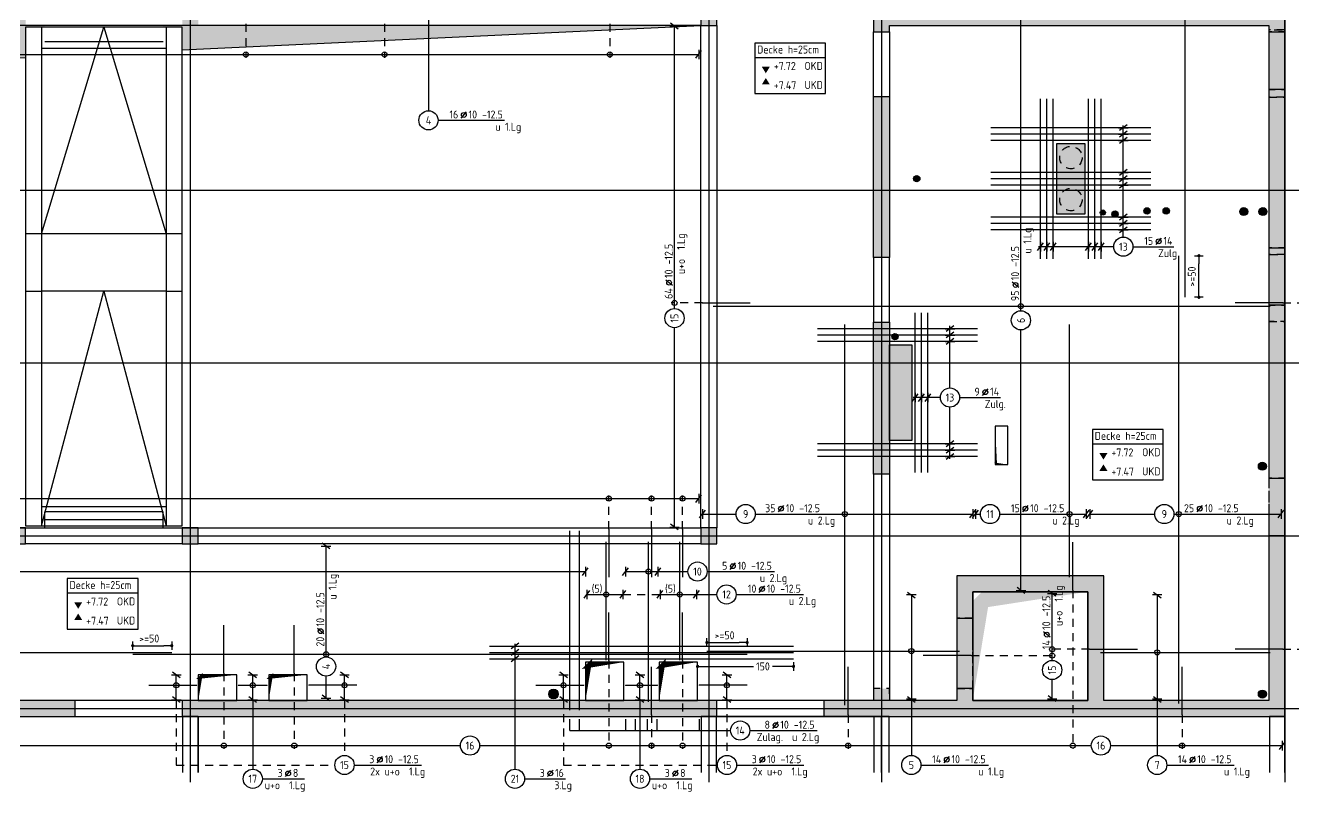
# Model space of a CAD drawing. Extents: x -3 to 123, y 0 to 106.
# Drawn here: x 30.01 to 49.83, y 42.54 to 54.51 of the extents above; entities that cross this region are included whole.
import ezdxf
from ezdxf.enums import TextEntityAlignment as Align

# ---------------------------------------------------------------- set-up
doc = ezdxf.new("R2010")
doc.units = 0
doc.header["$LTSCALE"] = 0.5
doc.header["$MEASUREMENT"] = 0
doc.header["$PDMODE"] = 2
for name, pattern in [('AUSGEZOGEN', [1000.01, 1000, 0.01]), ('DOT', [0.175, 0.05, -0.125]), ('HIDDEN', [0.375, 0.25, -0.125]), ('VERDECKT', [0.375, 0.25, -0.125])]:
    doc.linetypes.add(name, pattern=pattern)
doc.layers.get('0').update_dxf_attribs({"linetype": 'CONTINUOUS'})
doc.layers.get('Defpoints').update_dxf_attribs({"linetype": 'CONTINUOUS'})
for name, color, linetype in [('0_H05', 11, 'CONTINUOUS'), ('0_H10', 13, 'CONTINUOUS'), ('ACHSEN', 7, 'CONTINUOUS'), ('BETON', 7, 'CONTINUOUS'), ('Brüstung', 7, 'CONTINUOUS'), ('DD', 7, 'CONTINUOUS'), ('Decke', 7, 'CONTINUOUS'), ('Decke Lignatur', 21, 'CONTINUOUS'), ('DRUEBER', 7, 'CONTINUOUS'), ('HILFE', 7, 'CONTINUOUS'), ('HOLZ-ANS', 21, 'CONTINUOUS'), ('KB', 7, 'CONTINUOUS'), ('koten', 7, 'CONTINUOUS'), ('MASSE', 7, 'CONTINUOUS'), ('RND', 7, 'CONTINUOUS'), ('SCHATTEN', 253, 'CONTINUOUS'), ('Sturz', 7, 'CONTINUOUS'), ('TEXT', 7, 'CONTINUOUS'), ('Treppe', 7, 'CONTINUOUS'), ('UZ', 7, 'CONTINUOUS')]:
    doc.layers.add(name, color=color, linetype=linetype)
doc.styles.add('TXT', font='isocp.shx')
doc.dimstyles.new('DOT_I', dxfattribs={"dimscale": 0.5, "dimtxt": 0.25, "dimasz": 0.25, "dimexe": 0.1, "dimexo": 0.3, "dimgap": 0.1, "dimtad": 1, "dimdec": 3, "dimzin": 3, "dimtxsty": 'TXT', "dimblk": 'DOT', "dimblk1": 'DOT', "dimblk2": 'DOT', "dimsah": 1, "dimcen": 0.1, "dimse1": 1, "dimse2": 1, "dimazin": 0, "dimtfac": 1, "dimtdec": 4, "dimtix": 1, "dimtmove": 2, "dimatfit": 3, "dimldrblk": 'DOT', "dimfxl": 0.7, "dimfxlon": 1, "dimtvp": 1, "dimtolj": 1, "dimtzin": 0, "dimarcsym": 0})

# ---------------------------------------------------------------- blocks, each defined once
blk = doc.blocks.new('DKB10')
at = {"layer": 'KB', "linetype": 'AUSGEZOGEN'}
h = blk.add_hatch(color=11, dxfattribs=at)
edge = h.paths.add_edge_path()
edge.add_arc((0, 0), 0.075, 0, 360)
blk.add_hatch(color=11, dxfattribs=at).paths.add_polyline_path([(7.859, -5.547), (8.309, -5.547), (8.309, -4.45), (7.859, -4.45)])
h = blk.add_hatch(color=11, dxfattribs=at)
edge = h.paths.add_edge_path()
edge.add_arc((5.675, -4.995), 0.05, 0, 360)
h = blk.add_hatch(color=11, dxfattribs=at)
edge = h.paths.add_edge_path()
edge.add_arc((8.583, -5.525), 0.04, 0, 360)
h = blk.add_hatch(color=11, dxfattribs=at)
edge = h.paths.add_edge_path()
edge.add_arc((8.773, -5.55), 0.05, 0, 360)
h = blk.add_hatch(color=11, dxfattribs=at)
edge = h.paths.add_edge_path()
edge.add_arc((9.273, -5.5), 0.05, 0, 360)
h = blk.add_hatch(color=11, dxfattribs=at)
edge = h.paths.add_edge_path()
edge.add_arc((9.573, -5.5), 0.05, 0, 360)
h = blk.add_hatch(color=11, dxfattribs=at)
edge = h.paths.add_edge_path()
edge.add_arc((10.785, -5.51), 0.0625, 0, 360)
h = blk.add_hatch(color=11, dxfattribs=at)
edge = h.paths.add_edge_path()
edge.add_arc((11.085, -5.51), 0.0625, 0, 360)
h = blk.add_hatch(color=11, dxfattribs=at)
edge = h.paths.add_edge_path()
edge.add_arc((5.335, -7.465), 0.05, 0, 360)
h = blk.add_hatch(color=11, dxfattribs=at)
edge = h.paths.add_edge_path()
edge.add_arc((11.075, -9.49), 0.0625, 0, 360)
h = blk.add_hatch(color=11, dxfattribs=at)
edge = h.paths.add_edge_path()
edge.add_arc((0, -13.05), 0.075, 0, 360)
h = blk.add_hatch(color=11, dxfattribs=at)
edge = h.paths.add_edge_path()
edge.add_arc((11.075, -13.05), 0.0625, 0, 360)
at = {"color": 0, "linetype": 'ByBlock'}
for points in [[(7.859, -5.547), (8.309, -5.547), (8.309, -4.45), (7.859, -4.45)], [(5.6, -9.09), (5.25, -9.09), (5.25, -7.59), (5.6, -7.59)]]:
    blk.add_lwpolyline(points, close=True, dxfattribs=at)
for centre, radius in [((0, 0), 0.075), ((5.675, -4.995), 0.05), ((8.583, -5.525), 0.04), ((8.773, -5.55), 0.05), ((9.273, -5.5), 0.05), ((9.573, -5.5), 0.05), ((10.785, -5.51), 0.0625), ((11.085, -5.51), 0.0625), ((5.335, -7.465), 0.05), ((11.075, -9.49), 0.0625), ((0, -13.05), 0.075), ((11.075, -13.05), 0.0625)]:
    blk.add_circle(centre, radius, dxfattribs=at)
at = {"layer": 'KB', "color": 8, "linetype": 'HIDDEN'}
for centre in [(8.084, -4.666), (8.084, -5.323)]:
    blk.add_circle(centre, 0.175, dxfattribs=at)
at = {"layer": 'KB', "color": 11, "linetype": 'AUSGEZOGEN'}
blk.add_solid([(5.25, -9.09), (5.6, -9.09), (5.25, -7.59), (5.6, -7.59)], dxfattribs=at)
blk = doc.blocks.new('DD10')
at = {"color": 0, "linetype": 'ByBlock'}
for points in [[(9.125, -0.775), (10.125, -0.775), (10.125, -0.125), (9.125, -0.125)], [(10.625, -0.525), (11.225, -0.525), (11.225, -0.125), (10.625, -0.125)], [(15.075, -0.825), (15.775, -0.825), (15.775, -0.125), (15.075, -0.125)], [(16.275, -0.125), (16.975, -0.125), (16.975, -0.825), (16.275, -0.825)], [(21.575, -9.69), (21.775, -9.69), (21.775, -9.09), (21.575, -9.09)], [(15.775, -12.775), (15.175, -12.775), (15.175, -13.375), (15.775, -13.375)], [(16.925, -12.775), (16.325, -12.775), (16.325, -13.375), (16.925, -13.375)], [(9.725, -12.975), (9.125, -12.975), (9.125, -13.375), (9.725, -13.375)], [(10.825, -12.975), (10.225, -12.975), (10.225, -13.375), (10.825, -13.375)]]:
    blk.add_lwpolyline(points, close=True, dxfattribs=at)
at = {"layer": 'DD', "color": 15, "linetype": 'AUSGEZOGEN'}
for points in [[(9.125, -0.775, 0, 0.106, 0), (9.178, -0.129, 0, 0, 0), (9.128, -0.175, 0.101, 0, 0), (10.125, -0.125, 0, 0, 0)], [(10.625, -0.525, 0, 0.0652, 0), (10.658, -0.128, 0, 0, 0), (10.627, -0.156, 0.0622, 0, 0), (11.225, -0.125, 0, 0, 0)], [(15.075, -0.825, 0, 0.114, 0), (15.132, -0.13, 0, 0, 0), (15.08, -0.182, 0.114, 0, 0), (15.775, -0.125, 0, 0, 0)], [(16.275, -0.825, 0, 0.114, 0), (16.332, -0.13, 0, 0, 0), (16.28, -0.182, 0.114, 0, 0), (16.975, -0.125, 0, 0, 0)], [(21.775, -9.69, 0, 0.0326, 0), (21.576, -9.674, 0, 0, 0), (21.59, -9.69, 0.0297, 0, 0), (21.575, -9.09, 0, 0, 0)], [(15.175, -13.375, 0, 0.0978, 0), (15.224, -12.779, 0, 0, 0), (15.179, -12.824, 0.0978, 0, 0), (15.775, -12.775, 0, 0, 0)], [(16.325, -13.375, 0, 0.0978, 0), (16.374, -12.779, 0, 0, 0), (16.329, -12.824, 0.0978, 0, 0), (16.925, -12.775, 0, 0, 0)], [(9.125, -13.375, 0, 0.0652, 0), (9.158, -12.978, 0, 0, 0), (9.127, -13.006, 0.0622, 0, 0), (9.725, -12.975, 0, 0, 0)], [(10.225, -13.375, 0, 0.0652, 0), (10.258, -12.978, 0, 0, 0), (10.227, -13.006, 0.0622, 0, 0), (10.825, -12.975, 0, 0, 0)]]:
    blk.add_lwpolyline(points, format="xyseb", dxfattribs=at)
blk = doc.blocks.new('Beton 1.OG Brüstung')
at = {"color": 0, "linetype": 'ByBlock'}
for points in [[(-2.39, 5.135), (-2.39, 4.885), (-1.29, 4.885), (-1.29, 5.135)], [(0, 0.01), (0.9, 0.01), (0.9, 0.26), (0, 0.26)], [(3.6, 0.01), (4.5, 0.01), (4.5, 0.26), (3.6, 0.26)], [(6.975, 0.01), (7.875, 0.01), (7.875, 0.26), (6.975, 0.26)]]:
    blk.add_lwpolyline(points, close=True, dxfattribs=at)
blk = doc.blocks.new('Achsen EG')
at = {"color": 0, "linetype": 'ByBlock', "lineweight": -2}
for p, q in [((9, 1.994), (9, -17.354)), ((17.1, 1.994), (17.1, -17.354)), ((19.8, 1.994), (19.8, -17.354)), ((26.1, 1.994), (26.1, -17.354)), ((-4.623, -8.1), (28.285, -8.1)), ((-4.623, -10.8), (28.285, -10.8)), ((-4.623, -13.5), (28.285, -13.5)), ((-4.623, -16.2), (28.285, -16.2))]:
    blk.add_line(p, q, dxfattribs=at)
blk = doc.blocks.new('Beton 1.OG-Brüstung')
at = {"color": 0, "linetype": 'ByBlock'}
for points in [[(25.237, 9.68), (25.487, 9.68), (25.487, 10.73), (25.237, 10.73)], [(25.237, 6.17), (25.487, 6.17), (25.487, 7.22), (25.237, 7.22)], [(20.362, 0.435), (20.612, 0.435), (20.612, 1.535), (20.362, 1.535)]]:
    blk.add_lwpolyline(points, close=True, dxfattribs=at)
blk = doc.blocks.new('Beton 2.OG')
at = {"color": 0, "linetype": 'ByBlock', "flags": 128}
for points in [[(26.16, 10.73), (26.16, 11.05), (19.985, 11.05), (19.985, 11.15), (19.735, 11.15), (19.735, 10.7), (19.985, 10.7), (19.985, 10.8), (25.91, 10.8), (25.91, 10.73)], [(25.91, 9.68), (25.91, 7.22), (26.16, 7.22), (26.16, 9.68)], [(25.91, 6.17), (25.91, 0.25), (23.335, 0.25), (23.335, 2.2), (21.035, 2.2), (21.035, 1.535), (21.285, 1.535), (21.285, 1.95), (23.085, 1.95), (23.085, 0.25), (21.285, 0.25), (21.285, 0.435), (21.035, 0.435), (21.035, 0.25), (19.985, 0.25), (19.985, 0.435), (19.735, 0.435), (19.735, 0.25), (18.96, 0.25), (18.96, 0), (26.16, 0), (26.16, 6.17)], [(6.235, 2.7), (6.485, 2.7), (6.485, 2.95), (6.235, 2.95)], [(8.935, 2.7), (9.185, 2.7), (9.185, 2.95), (8.935, 2.95)], [(17.035, 2.7), (17.285, 2.7), (17.285, 2.95), (17.035, 2.95)], [(7.26, 0.25), (0.3, 0.25), (0.3, 0.92), (0.05, 0.92), (0.05, 0.25), (0.06, 0.25), (0.06, 0), (7.26, 0)], [(17.285, 0.25), (8.935, 0.25), (8.935, 0), (17.285, 0)]]:
    blk.add_lwpolyline(points, close=True, dxfattribs=at)
at = {"color": 0, "linetype": 'ByBlock'}
for points in [[(19.985, 7.17), (19.735, 7.17), (19.735, 9.69), (19.985, 9.69)], [(19.985, 3.785), (19.735, 3.785), (19.735, 6.16), (19.985, 6.16)]]:
    blk.add_lwpolyline(points, close=True, dxfattribs=at)
blk = doc.blocks.new('Beton 1.OG')
at = {"color": 0, "linetype": 'ByBlock', "flags": 128}
for points in [[(26.16, 10.7), (26.16, 11.05), (19.985, 11.05), (19.985, 11.15), (19.735, 11.15), (19.735, 10.7), (19.985, 10.7), (19.985, 10.8), (25.91, 10.8), (25.91, 10.7)], [(17.035, 10.8), (17.285, 10.8), (17.285, 11.05), (17.035, 11.05)], [(25.91, 9.8), (25.91, 7.325), (26.16, 7.325), (26.16, 9.8)], [(7.26, 0.25), (0.3, 0.25), (0.3, 7.345), (0, 7.345), (0, 0), (7.26, 0)], [(25.91, 6.425), (25.91, 3.725), (26.16, 3.725), (26.16, 6.425)], [(6.235, 2.7), (6.485, 2.7), (6.485, 2.95), (6.235, 2.95)], [(8.935, 2.7), (9.185, 2.7), (9.185, 2.95), (8.935, 2.95)], [(17.035, 2.7), (17.285, 2.7), (17.285, 2.95), (17.035, 2.95)], [(25.91, 2.825), (25.91, 0.25), (23.335, 0.25), (23.335, 2.2), (21.035, 2.2), (21.035, 1.535), (21.285, 1.535), (21.285, 1.95), (23.085, 1.95), (23.085, 0.25), (21.285, 0.25), (21.285, 0.435), (21.035, 0.435), (21.035, 0.25), (18.96, 0.25), (18.96, 0), (26.16, 0), (26.16, 2.825)], [(17.285, 0.25), (8.935, 0.25), (8.935, 0), (17.285, 0)]]:
    blk.add_lwpolyline(points, close=True, dxfattribs=at)
at = {"color": 0, "linetype": 'ByBlock'}
for points in [[(19.985, 7.17), (19.735, 7.17), (19.735, 9.69), (19.985, 9.69)], [(19.985, 3.785), (19.735, 3.785), (19.735, 6.16), (19.985, 6.16)]]:
    blk.add_lwpolyline(points, close=True, dxfattribs=at)
blk = doc.blocks.new('DOT')
at = {"color": 0, "linetype": 'ByBlock'}
for p, q in [((0, 0), (-1, 0)), ((0, 0.54), (0, -0.54))]:
    blk.add_line(p, q, dxfattribs=at)
at = {"color": 0, "linetype": 'ByBlock', "const_width": 0.2}
blk.add_lwpolyline([(-0.1, 0, 1), (0.1, 0, 1)], format="xyb", close=True, dxfattribs=at)
blk = doc.blocks.new('*D92')
at = {"layer": 'Defpoints', "color": 0, "linetype": 'AUSGEZOGEN', "transparency": 16777216}
for p in [(32.301, 44.818), (31.691, 44.713), (32.301, 44.663)]:
    blk.add_point(p, dxfattribs=at)
at = {"layer": 'RND', "color": 0, "linetype": 'AUSGEZOGEN', "lineweight": -2, "transparency": 16777216}
blk.add_line((31.816, 44.818), (32.176, 44.818), dxfattribs=at)
at = {"layer": 'RND', "color": 0, "linetype": 'AUSGEZOGEN', "lineweight": -2, "transparency": 16777216, "xscale": 0.125, "yscale": 0.125, "zscale": 0.125, "rotation": 180}
blk.add_blockref('DOT', (31.691, 44.818), dxfattribs=at)
at = {"layer": 'RND', "color": 0, "linetype": 'AUSGEZOGEN', "lineweight": -2, "transparency": 16777216, "xscale": 0.125, "yscale": 0.125, "zscale": 0.125}
blk.add_blockref('DOT', (32.301, 44.818), dxfattribs=at)
at = {"layer": 'RND', "color": 0, "linetype": 'AUSGEZOGEN', "transparency": 16777216, "insert": (31.949, 44.93), "char_height": 0.125, "attachment_point": 5, "style": 'TXT'}
blk.add_mtext('\\A1;>=50', dxfattribs=at)
blk = doc.blocks.new('lei_gre')
at = {"layer": 'RND', "color": 7, "linetype": 'Continuous'}
for p, q in [((-0.09, -0.12), (0.09, 0.12)), ((0, 0.15), (0, -0.15))]:
    blk.add_line(p, q, dxfattribs=at)
blk = doc.blocks.new('RND_LEI')
at = {"layer": 'RND', "color": 7, "linetype": 'Continuous'}
blk.add_line((1.022, 0.066), (1.19, 0.27), dxfattribs=at)
for centre, radius in [((0, 0), 0.3), ((1.106, 0.168), 0.075)]:
    blk.add_circle(centre, radius, dxfattribs=at)
at = {"layer": 'RND', "color": 7, "linetype": 'Continuous', "style": 'TXT'}
blk.add_attdef('POSL', text='', height=0.25, dxfattribs=at).set_placement((0, 0), align=Align.MIDDLE)
blk.add_attdef('ANZ', text='', height=0.25, dxfattribs=at).set_placement((0.931, 0.057), align=Align.RIGHT)
for tag, p in [('DUM', (1.253, 0.057)), ('ABSTD', (1.674, 0.057)), ('POSTXT', (0.374, -0.327))]:
    blk.add_attdef(tag, p, '', height=0.25, dxfattribs=at)
blk = doc.blocks.new('*D94')
at = {"layer": 'Defpoints', "color": 0, "linetype": 'AUSGEZOGEN', "transparency": 16777216}
for p in [(41.291, 44.868), (40.661, 44.713), (41.291, 44.763)]:
    blk.add_point(p, dxfattribs=at)
at = {"layer": 'RND', "color": 0, "linetype": 'AUSGEZOGEN', "lineweight": -2, "transparency": 16777216}
blk.add_line((40.786, 44.868), (41.166, 44.868), dxfattribs=at)
at = {"layer": 'RND', "color": 0, "linetype": 'AUSGEZOGEN', "lineweight": -2, "transparency": 16777216, "xscale": 0.125, "yscale": 0.125, "zscale": 0.125, "rotation": 180}
blk.add_blockref('DOT', (40.661, 44.868), dxfattribs=at)
at = {"layer": 'RND', "color": 0, "linetype": 'AUSGEZOGEN', "lineweight": -2, "transparency": 16777216, "xscale": 0.125, "yscale": 0.125, "zscale": 0.125}
blk.add_blockref('DOT', (41.291, 44.868), dxfattribs=at)
at = {"layer": 'RND', "color": 0, "linetype": 'AUSGEZOGEN', "transparency": 16777216, "insert": (40.939, 44.98), "char_height": 0.125, "attachment_point": 5, "style": 'TXT'}
blk.add_mtext('\\A1;>=50', dxfattribs=at)
blk = doc.blocks.new('*D83')
at = {"layer": 'Defpoints', "color": 0, "linetype": 'AUSGEZOGEN', "transparency": 16777216}
for p in [(40.516, 44.494), (40.516, 44.494), (42.016, 44.494)]:
    blk.add_point(p, dxfattribs=at)
at = {"layer": 'MASSE', "color": 0, "linetype": 'AUSGEZOGEN', "lineweight": -2, "transparency": 16777216}
for p, q in [((40.641, 44.494), (41.388, 44.494)), ((41.891, 44.494), (41.688, 44.494))]:
    blk.add_line(p, q, dxfattribs=at)
at = {"layer": 'MASSE', "color": 0, "linetype": 'AUSGEZOGEN', "lineweight": -2, "transparency": 16777216, "xscale": 0.125, "yscale": 0.125, "zscale": 0.125, "rotation": 180}
blk.add_blockref('DOT', (40.516, 44.494), dxfattribs=at)
at = {"layer": 'MASSE', "color": 0, "linetype": 'AUSGEZOGEN', "lineweight": -2, "transparency": 16777216, "xscale": 0.125, "yscale": 0.125, "zscale": 0.125}
blk.add_blockref('DOT', (42.016, 44.494), dxfattribs=at)
at = {"layer": 'MASSE', "color": 0, "linetype": 'AUSGEZOGEN', "transparency": 16777216, "insert": (41.538, 44.494), "char_height": 0.125, "attachment_point": 5, "style": 'TXT'}
blk.add_mtext('\\A1;150', dxfattribs=at)
blk = doc.blocks.new('*D96')
at = {"layer": 'Defpoints', "color": 0, "linetype": 'AUSGEZOGEN', "transparency": 16777216}
for p in [(48.351, 50.912), (48.485, 50.912), (48.585, 50.262)]:
    blk.add_point(p, dxfattribs=at)
at = {"layer": 'RND', "color": 0, "linetype": 'AUSGEZOGEN', "lineweight": -2, "transparency": 16777216}
blk.add_line((48.351, 50.387), (48.351, 50.787), dxfattribs=at)
at = {"layer": 'RND', "color": 0, "linetype": 'AUSGEZOGEN', "lineweight": -2, "transparency": 16777216, "xscale": 0.125, "yscale": 0.125, "zscale": 0.125}
for p, rotation in [((48.351, 50.912), 90), ((48.351, 50.262), 270)]:
    blk.add_blockref('DOT', p, dxfattribs=dict(at, rotation=rotation))
at = {"layer": 'RND', "color": 0, "linetype": 'AUSGEZOGEN', "transparency": 16777216, "insert": (48.239, 50.587), "char_height": 0.125, "attachment_point": 5, "rotation": 90, "style": 'TXT'}
blk.add_mtext('\\A1;>=50', dxfattribs=at)
blk = doc.blocks.new('okrd_u')
at = {"layer": 'koten', "color": 7, "linetype": 'Continuous'}
blk.add_solid([(-0.125, -0.202), (0.125, -0.202), (0, 0)], dxfattribs=at)
at = {"layer": 'koten', "style": 'TXT'}
blk.add_attdef('OKRD', (0.25, -0.35), '', height=0.25, dxfattribs=at)
blk = doc.blocks.new('okrd_o')
at = {"layer": 'koten', "color": 7, "linetype": 'Continuous'}
blk.add_solid([(-0.125, 0.202), (0.125, 0.202), (0, 0)], dxfattribs=at)
at = {"layer": 'koten', "style": 'TXT'}
blk.add_attdef('OKRD', (0.25, 0.1), '', height=0.25, dxfattribs=at)
blk = doc.blocks.new('RND_HIN')
at = {"layer": 'RND', "color": 7, "linetype": 'Continuous'}
blk.add_circle((0, 0), 0.3, dxfattribs=at)
at = {"layer": 'RND', "color": 7, "linetype": 'Continuous', "style": 'TXT'}
blk.add_attdef('POSI', text='', height=0.25, dxfattribs=at).set_placement((0, 0), align=Align.MIDDLE)

msp = doc.modelspace()

# ---------------------------------------------------------------- hatches: boundary and pattern name
at = {"layer": '0_H05', "linetype": 'AUSGEZOGEN'}
h = msp.add_hatch(color=11, dxfattribs=at)
h.paths.add_polyline_path([(49.441, 53.392), (49.691, 53.392), (49.691, 54.442), (49.441, 54.442)])
h.paths.add_polyline_path([(49.441, 49.882), (49.691, 49.882), (49.691, 50.932), (49.441, 50.932)])
h.paths.add_polyline_path([(25.266, 46.662), (25.466, 46.662), (25.466, 54.512), (25.266, 54.512)])
h.paths.add_polyline_path([(25.516, 54.562), (29.766, 54.562), (29.766, 54.762), (25.516, 54.762)])
h.paths.add_polyline_path([(25.516, 46.412), (29.766, 46.412), (29.766, 46.612), (25.516, 46.612)])
h.paths.add_polyline_path([(44.566, 44.147), (44.816, 44.147), (44.816, 45.247), (44.566, 45.247)])
h.paths.add_polyline_path([(23.581, 56.982), (23.581, 57.182), (19.931, 57.182), (19.931, 56.982)])
edge = h.paths.add_edge_path(flags=16)
edge.add_line((21.581, 57.182), (21.581, 56.982))
at = {"layer": '0_H10', "linetype": 'AUSGEZOGEN'}
h = msp.add_hatch(color=256, dxfattribs=at)
h.paths.add_polyline_path([(40.816, 57.462), (32.466, 57.462), (32.466, 57.212), (40.816, 57.212)])
h.paths.add_polyline_path([(49.691, 57.212), (49.691, 57.462), (49.351, 57.462), (49.351, 57.212)])
h.paths.add_polyline_path([(43.516, 55.962), (43.516, 57.212), (48.216, 57.212), (48.216, 57.462), (42.491, 57.462), (42.491, 57.212), (43.266, 57.212), (43.266, 55.962)])
h.paths.add_polyline_path([(49.441, 49.882), (49.441, 43.962), (46.866, 43.962), (46.866, 45.912), (44.566, 45.912), (44.566, 45.247), (44.816, 45.247), (44.816, 45.662), (46.616, 45.662), (46.616, 43.962), (44.816, 43.962), (44.816, 44.147), (44.566, 44.147), (44.566, 43.962), (43.516, 43.962), (43.516, 44.147), (43.266, 44.147), (43.266, 43.962), (42.491, 43.962), (42.491, 43.712), (49.691, 43.712), (49.691, 49.882)])
h.paths.add_polyline_path([(49.441, 53.392), (49.441, 50.932), (49.691, 50.932), (49.691, 53.392)])
h.paths.add_polyline_path([(49.691, 54.442), (49.691, 54.762), (43.516, 54.762), (43.516, 54.862), (43.266, 54.862), (43.266, 54.412), (43.516, 54.412), (43.516, 54.512), (49.441, 54.512), (49.441, 54.442)])
h.paths.add_polyline_path([(51.586, 46.387), (51.836, 46.387), (51.836, 54.787), (51.586, 54.787)])
h.paths.add_polyline_path([(43.516, 50.882), (43.266, 50.882), (43.266, 53.402), (43.516, 53.402)])
h.paths.add_polyline_path([(30.791, 57.462), (23.591, 57.462), (23.591, 57.182), (23.581, 57.182), (23.581, 56.537), (23.831, 56.537), (23.831, 57.212), (30.791, 57.212)])
h.paths.add_polyline_path([(30.791, 43.962), (23.831, 43.962), (23.831, 44.632), (23.581, 44.632), (23.581, 43.962), (23.591, 43.962), (23.591, 43.712), (30.791, 43.712)])
h.paths.add_polyline_path([(43.516, 47.497), (43.266, 47.497), (43.266, 49.872), (43.516, 49.872)], flags=17)
h.paths.add_polyline_path([(40.816, 43.962), (32.466, 43.962), (32.466, 43.712), (40.816, 43.712)])
h.paths.add_polyline_path([(25.266, 54.512), (25.516, 54.512), (25.516, 54.762), (25.266, 54.762)])
h.paths.add_polyline_path([(29.766, 54.512), (30.016, 54.512), (30.016, 54.762), (29.766, 54.762)])
h.paths.add_polyline_path([(40.566, 54.512), (40.816, 54.512), (40.816, 54.762), (40.566, 54.762)])
h.paths.add_polyline_path([(32.466, 54.512), (32.716, 54.512), (32.716, 54.762), (32.466, 54.762)])
h.paths.add_polyline_path([(25.266, 46.412), (25.516, 46.412), (25.516, 46.662), (25.266, 46.662)])
h.paths.add_polyline_path([(29.766, 46.412), (30.016, 46.412), (30.016, 46.662), (29.766, 46.662)])
h.paths.add_polyline_path([(40.566, 46.412), (40.816, 46.412), (40.816, 46.662), (40.566, 46.662)])
h.paths.add_polyline_path([(32.466, 46.412), (32.716, 46.412), (32.716, 46.662), (32.466, 46.662)])
h.paths.add_polyline_path([(23.581, 45.732), (23.831, 45.732), (23.831, 46.662), (23.581, 46.662)])
h.paths.add_polyline_path([(23.581, 54.512), (23.831, 54.512), (23.831, 55.437), (23.581, 55.437)])
at = {"layer": 'SCHATTEN', "linetype": 'AUSGEZOGEN'}
h = msp.add_hatch(color=15, dxfattribs=at)
h.paths.add_polyline_path([(32.166, 54.512), (32.166, 54.482), (32.466, 54.482), (32.466, 54.128), (40.566, 54.512)])
h.paths.add_polyline_path([(30.316, 54.482), (30.316, 54.512), (25.516, 54.512), (25.516, 46.662), (26.216, 53.832), (30.016, 54.012), (30.016, 54.482)])

# ---------------------------------------------------------------- linework, layer by layer
at = {"layer": 'Decke', "linetype": 'Continuous'}
for points in [[(23.531, 43.712), (49.691, 43.712), (49.691, 57.462), (23.591, 57.462), (23.591, 57.182), (19.931, 57.182), (19.931, 51.087), (23.531, 51.087)], [(25.516, 46.662), (40.566, 46.662), (40.566, 54.512), (25.516, 54.512)], [(44.816, 43.962), (46.616, 43.962), (46.616, 45.662), (44.816, 45.662)]]:
    msp.add_lwpolyline(points, close=True, dxfattribs=at)
at = {"layer": 'Decke Lignatur'}
for points in [[(29.891, 42.837), (29.891, 43.712), (32.711, 43.712), (32.711, 42.837)], [(32.711, 42.837), (32.711, 43.712), (40.571, 43.712), (40.571, 42.837)], [(43.391, 42.837), (43.391, 43.712), (40.571, 43.712), (40.571, 42.837)], [(43.391, 42.837), (43.391, 43.712), (49.691, 43.712), (49.691, 42.837)]]:
    msp.add_lwpolyline(points, dxfattribs=at)
at = {"layer": 'HILFE', "color": 3, "linetype": 'AUSGEZOGEN'}
for p, q in [((41.411, 54.012), (42.518, 54.012)), ((46.687, 47.974), (47.794, 47.974)), ((30.668, 45.644), (31.775, 45.644))]:
    msp.add_line(p, q, dxfattribs=at)
at = {"layer": 'HOLZ-ANS'}
for points in [[(32.711, 42.837), (32.711, 43.712), (32.471, 43.712), (32.471, 42.837)], [(40.811, 42.837), (40.811, 43.712), (40.571, 43.712), (40.571, 42.837)], [(43.511, 42.837), (43.511, 43.712), (43.271, 43.712), (43.271, 42.837)], [(49.691, 42.837), (49.691, 43.712), (49.451, 43.712), (49.451, 42.837)]]:
    msp.add_lwpolyline(points, dxfattribs=at)
at = {"layer": 'RND', "color": 7, "linetype": 'AUSGEZOGEN'}
for p, q in [((45.569, 50.052), (45.569, 57.189)), ((36.312, 54.769), (36.312, 53.178)), ((40.156, 50.087), (40.156, 54.5)), ((27.541, 54.057), (40.534, 54.057)), ((36.462, 53.028), (37.501, 53.028)), ((47.319, 51.053), (47.959, 51.053)), ((40.156, 46.672), (40.156, 49.787)), ((45.569, 45.68), (45.569, 49.752)), ((44.61, 48.696), (45.25, 48.696)), ((27.541, 47.117), (40.534, 47.117)), ((40.593, 46.875), (41.118, 46.875)), ((41.418, 46.875), (44.816, 46.875)), ((44.859, 46.875), (44.936, 46.875)), ((45.236, 46.875), (46.59, 46.875)), ((46.646, 46.875), (47.66, 46.875)), ((47.96, 46.875), (49.633, 46.875)), ((34.712, 44.642), (34.712, 46.375)), ((27.541, 45.976), (38.763, 45.976)), ((39.39, 45.976), (39.897, 45.976)), ((39.897, 45.976), (40.366, 45.976)), ((40.666, 45.976), (41.718, 45.976)), ((38.788, 45.618), (39.35, 45.618)), ((39.93, 45.618), (40.5, 45.618)), ((40.5, 45.618), (40.82, 45.618)), ((41.12, 45.618), (42.173, 45.618)), ((43.857, 45.611), (43.857, 43.981)), ((46.057, 44.588), (46.057, 45.635)), ((47.698, 45.611), (47.698, 43.981)), ((32.372, 43.973), (32.372, 44.36)), ((33.567, 43.973), (33.567, 44.36)), ((34.712, 43.999), (34.712, 44.342)), ((35, 43.973), (35, 44.36)), ((38.422, 43.973), (38.422, 44.36)), ((39.617, 43.973), (39.617, 44.36)), ((40.976, 43.973), (40.976, 44.36)), ((46.057, 43.989), (46.057, 44.288)), ((33.567, 43.973), (33.567, 42.888)), ((39.617, 43.973), (39.617, 42.888)), ((43.857, 43.981), (43.857, 43.103)), ((47.698, 43.981), (47.698, 43.103)), ((38.52, 43.492), (38.52, 43.672)), ((38.67, 43.492), (38.67, 43.672)), ((39.396, 43.492), (39.396, 43.672)), ((39.546, 43.492), (39.546, 43.672)), ((39.736, 43.492), (39.736, 43.672)), ((39.886, 43.492), (39.886, 43.672)), ((40.547, 43.492), (40.547, 43.672)), ((40.697, 43.492), (40.697, 43.672)), ((38.52, 43.492), (41.033, 43.492)), ((41.333, 43.492), (42.386, 43.492)), ((27.541, 43.257), (36.811, 43.257)), ((37.111, 43.257), (46.669, 43.257)), ((46.969, 43.257), (49.653, 43.257)), ((35.15, 42.953), (36.202, 42.953)), ((41.126, 42.953), (42.179, 42.953)), ((44.007, 42.953), (45.06, 42.953)), ((47.848, 42.953), (48.901, 42.953)), ((33.717, 42.738), (34.377, 42.738)), ((37.813, 42.738), (38.453, 42.738)), ((39.767, 42.738), (40.427, 42.738))]:
    msp.add_line(p, q, dxfattribs=at)
at = {"layer": 'RND', "color": 102, "linetype": 'VERDECKT'}
for p, q in [((33.46, 54.537), (33.46, 54.007)), ((35.627, 54.537), (35.627, 54.007)), ((39.147, 54.537), (39.147, 54.007)), ((40.595, 50.174), (40.106, 50.174)), ((49.662, 50.174), (50.151, 50.174)), ((39.132, 46.637), (39.132, 47.167)), ((39.798, 46.637), (39.798, 47.167)), ((40.282, 46.637), (40.282, 47.167)), ((46.38, 45.687), (46.38, 43.207)), ((44.791, 44.663), (46.107, 44.663)), ((46.641, 44.763), (46.007, 44.763)), ((49.662, 44.763), (50.151, 44.763)), ((39.132, 44.587), (39.132, 43.207)), ((40.282, 44.587), (40.282, 43.207)), ((33.116, 44.387), (33.116, 43.207)), ((34.216, 44.387), (34.216, 43.207)), ((32.372, 43.973), (32.372, 42.953)), ((35, 43.973), (35, 43.103)), ((38.422, 43.973), (38.422, 42.953)), ((40.976, 43.973), (40.976, 43.103)), ((39.798, 43.737), (39.798, 43.207)), ((42.869, 43.737), (42.869, 43.207)), ((48.086, 43.737), (48.086, 43.207)), ((32.372, 42.953), (34.85, 42.953)), ((38.422, 42.953), (40.826, 42.953))]:
    msp.add_line(p, q, dxfattribs=at)
at = {"layer": 'RND', "color": 102, "linetype": 'AUSGEZOGEN'}
for p, q in [((47.169, 51.203), (47.169, 52.948)), ((47.019, 51.053), (45.842, 51.053)), ((44.46, 48.846), (44.46, 49.817)), ((44.31, 48.696), (43.887, 48.696)), ((44.46, 47.739), (44.46, 48.546)), ((37.663, 44.847), (37.663, 42.888))]:
    msp.add_line(p, q, dxfattribs=at)
at = {"layer": 'RND', "color": 7, "linetype": 'VERDECKT'}
msp.add_line((39.35, 45.618), (39.93, 45.618), dxfattribs=at)
at = {"layer": 'RND', "color": 1, "linetype": 'AUSGEZOGEN'}
for points in [[(48.136, 50.262), (48.136, 57.262)], [(45.875, 50.863), (45.875, 53.363)], [(45.975, 50.863), (45.975, 53.363)], [(46.075, 50.863), (46.075, 53.363)], [(46.625, 50.863), (46.625, 53.363)], [(46.725, 50.863), (46.725, 53.363)], [(46.825, 50.863), (46.825, 53.363)], [(47.6, 52.912), (45.1, 52.912)], [(47.6, 52.812), (45.1, 52.812)], [(47.6, 52.712), (45.1, 52.712)], [(47.6, 52.213), (45.1, 52.213)], [(47.6, 52.113), (45.1, 52.113)], [(47.6, 52.013), (45.1, 52.013)], [(47.6, 51.515), (45.1, 51.515)], [(47.6, 51.415), (45.1, 51.415)], [(47.6, 51.315), (45.1, 51.315)], [(48.036, 43.912), (48.036, 50.912)], [(40.591, 50.174), (41.341, 50.174)], [(49.666, 50.174), (48.916, 50.174)], [(40.761, 50.124), (49.461, 50.124)], [(43.916, 47.522), (43.916, 50.022)], [(44.016, 47.522), (44.016, 50.022)], [(44.116, 47.522), (44.116, 50.022)], [(44.891, 49.772), (42.391, 49.772)], [(42.819, 43.887), (42.819, 49.837)], [(46.33, 45.887), (46.33, 49.837)], [(44.891, 49.672), (42.391, 49.672)], [(44.891, 49.572), (42.391, 49.572)], [(44.891, 47.972), (42.391, 47.972)], [(44.891, 47.872), (42.391, 47.872)], [(44.891, 47.772), (42.391, 47.772)], [(38.52, 43.812), (38.52, 46.612)], [(38.67, 43.812), (38.67, 46.612)], [(39.132, 46.637), (39.132, 45.887)], [(39.798, 46.637), (39.798, 45.887)], [(40.282, 46.637), (40.282, 45.887)], [(39.09, 44.592), (39.09, 46.442)], [(39.748, 43.942), (39.748, 46.442)], [(40.239, 44.592), (40.239, 46.442)], [(46.38, 45.687), (46.38, 46.437)], [(39.132, 44.587), (39.132, 45.337)], [(40.282, 44.587), (40.282, 45.337)], [(33.116, 44.387), (33.116, 45.137)], [(34.216, 44.387), (34.216, 45.137)], [(37.266, 44.812), (42.016, 44.812)], [(23.801, 44.713), (32.301, 44.713)], [(31.691, 44.683), (41.291, 44.683)], [(37.266, 44.712), (42.016, 44.712)], [(37.266, 44.612), (42.016, 44.612)], [(40.661, 44.733), (44.611, 44.733)], [(44.791, 44.663), (44.041, 44.663)], [(46.641, 44.763), (47.391, 44.763)], [(46.811, 44.713), (49.461, 44.713)], [(49.666, 44.763), (48.916, 44.763)], [(39.798, 43.737), (39.798, 44.487)], [(42.869, 43.737), (42.869, 44.487)], [(48.086, 43.737), (48.086, 44.487)], [(31.941, 44.2), (32.691, 44.2)], [(33.341, 44.2), (33.791, 44.2)], [(35.191, 44.2), (34.441, 44.2)], [(37.991, 44.2), (38.741, 44.2)], [(39.391, 44.2), (39.891, 44.2)], [(41.291, 44.2), (40.541, 44.2)]]:
    msp.add_lwpolyline(points, dxfattribs=at)
at = {"layer": 'RND', "color": 7, "linetype": 'AUSGEZOGEN', "const_width": 0.008}
for points in [[(40.587, 50.174, 1), (40.595, 50.174, 1)], [(49.67, 50.174, -1), (49.662, 50.174, -1)], [(39.128, 46.637, -1), (39.136, 46.637, -1)], [(39.794, 46.637, -1), (39.802, 46.637, -1)], [(40.278, 46.637, -1), (40.286, 46.637, -1)], [(46.376, 45.687, 1), (46.384, 45.687, 1)], [(39.128, 44.587, 1), (39.136, 44.587, 1)], [(40.278, 44.587, 1), (40.286, 44.587, 1)], [(44.795, 44.663, 1), (44.787, 44.663, 1)], [(46.637, 44.763, -1), (46.645, 44.763, -1)], [(49.67, 44.763, -1), (49.662, 44.763, -1)], [(33.112, 44.387, 1), (33.12, 44.387, 1)], [(34.212, 44.387, 1), (34.22, 44.387, 1)], [(32.687, 44.2, 1), (32.695, 44.2, 1)], [(33.337, 44.2, 1), (33.345, 44.2, 1)], [(33.787, 44.2, 1), (33.795, 44.2, 1)], [(34.445, 44.2, -1), (34.437, 44.2, -1)], [(38.737, 44.2, 1), (38.745, 44.2, 1)], [(39.387, 44.2, 1), (39.395, 44.2, 1)], [(39.887, 44.2, 1), (39.895, 44.2, 1)], [(40.545, 44.2, -1), (40.537, 44.2, -1)], [(39.794, 43.737, 1), (39.802, 43.737, 1)], [(42.865, 43.737, 1), (42.873, 43.737, 1)], [(48.082, 43.737, 1), (48.09, 43.737, 1)]]:
    msp.add_lwpolyline(points, format="xyb", close=True, dxfattribs=at)
at = {"layer": 'RND', "color": 7, "linetype": 'AUSGEZOGEN'}
for centre in [(33.46, 54.057), (35.627, 54.057), (39.147, 54.057), (40.156, 50.174), (45.569, 50.124), (39.132, 47.117), (39.798, 47.117), (40.282, 47.117), (42.819, 46.875), (46.33, 46.875), (48.036, 46.875), (39.748, 45.976), (39.09, 45.618), (40.239, 45.618), (46.057, 44.763), (34.712, 44.683), (43.857, 44.733), (46.057, 44.663), (47.698, 44.713), (32.372, 44.2), (33.567, 44.2), (35, 44.2), (38.422, 44.2), (39.617, 44.2), (40.976, 44.2), (33.116, 43.257), (34.216, 43.257), (39.132, 43.257), (39.798, 43.257), (40.282, 43.257), (42.869, 43.257), (46.38, 43.257), (48.086, 43.257)]:
    msp.add_circle(centre, 0.04, dxfattribs=at)
at = {"layer": 'SCHATTEN', "color": 15, "linetype": 'AUSGEZOGEN'}
for points in [[(32.466, 54.128), (40.566, 54.512), (25.516, 54.512)], [(25.516, 54.512), (25.516, 46.662), (26.216, 53.832), (30.016, 54.012)]]:
    msp.add_lwpolyline(points, dxfattribs=at)
msp.add_lwpolyline([(44.816, 43.962, 0, 0.277, 0), (44.954, 45.651, 0, 0, 0), (44.827, 45.525, 0.275, 0, 0), (46.616, 45.662, 0, 0, 0)], format="xyseb", dxfattribs=at)
at = {"layer": 'Sturz', "color": 7, "linetype": 'AUSGEZOGEN'}
for p, q in [((43.266, 53.402), (43.266, 54.412)), ((43.516, 54.412), (43.516, 53.402)), ((49.441, 54.442), (49.441, 53.392)), ((49.441, 50.932), (49.441, 49.882)), ((43.266, 50.882), (43.266, 49.872)), ((43.516, 49.872), (43.516, 50.882)), ((44.566, 45.247), (44.566, 44.147)), ((32.466, 43.962), (30.791, 43.962)), ((42.491, 43.962), (40.816, 43.962))]:
    msp.add_line(p, q, dxfattribs=at)
at = {"layer": 'TEXT', "color": 3, "linetype": 'AUSGEZOGEN'}
for points in [[(41.411, 53.446), (42.518, 53.446), (42.518, 54.235), (41.411, 54.235)], [(46.687, 47.408), (47.794, 47.408), (47.794, 48.197), (46.687, 48.197)], [(30.668, 45.077), (31.775, 45.077), (31.775, 45.866), (30.668, 45.866)]]:
    msp.add_lwpolyline(points, close=True, dxfattribs=at)
at = {"layer": 'Treppe', "color": 9, "linetype": 'AUSGEZOGEN'}
for p, q in [((30.266, 54.482), (30.266, 46.692)), ((30.266, 51.256), (31.241, 54.482)), ((32.166, 54.482), (30.316, 54.482)), ((31.241, 54.482), (32.216, 51.256)), ((32.216, 54.482), (32.216, 46.692)), ((30.266, 54.158), (32.216, 54.158)), ((30.316, 54.262), (32.166, 54.262)), ((30.266, 51.254), (30.016, 51.254)), ((32.216, 51.256), (30.266, 51.256)), ((32.466, 51.254), (32.216, 51.254)), ((30.266, 50.354), (30.016, 50.354)), ((32.216, 50.356), (30.266, 50.356)), ((30.266, 46.692), (31.241, 50.356)), ((31.241, 50.356), (32.216, 46.692)), ((32.466, 50.354), (32.216, 50.354)), ((30.266, 46.992), (32.216, 46.992)), ((32.166, 46.912), (30.316, 46.912)), ((30.316, 46.662), (30.316, 46.912)), ((32.166, 46.787), (30.316, 46.787)), ((32.166, 46.662), (32.166, 46.912))]:
    msp.add_line(p, q, dxfattribs=at)
msp.add_lwpolyline([(30.316, 54.482), (30.016, 54.482), (30.016, 46.692), (32.466, 46.692), (32.466, 54.482), (32.166, 54.482)], dxfattribs=at)
at = {"layer": 'UZ', "color": 7, "linetype": 'AUSGEZOGEN'}
for p, q in [((40.816, 54.512), (40.816, 46.662)), ((32.466, 46.412), (30.016, 46.412)), ((40.566, 46.412), (32.716, 46.412))]:
    msp.add_line(p, q, dxfattribs=at)
at = {"layer": 'UZ', "linetype": 'AUSGEZOGEN'}
for p, q in [((43.266, 47.497), (43.266, 43.962)), ((43.516, 47.497), (43.516, 43.962))]:
    msp.add_line(p, q, dxfattribs=at)

# ---------------------------------------------------------------- block references
at = {"color": 0, "linetype": 'ByBlock'}
msp.add_blockref('DD10', (23.591, 57.337), dxfattribs=at)
at = {"layer": 'ACHSEN', "color": 140, "linetype": 'AUSGEZOGEN'}
msp.add_blockref('Achsen EG', (23.591, 60.037), dxfattribs=at)
msp.add_blockref('Achsen EG', (23.591, 60.037), dxfattribs=at)
at = {"layer": 'BETON', "color": 6, "linetype": 'AUSGEZOGEN'}
msp.add_blockref('Beton 1.OG', (23.531, 43.712), dxfattribs=at)
at = {"layer": 'Brüstung', "color": 9, "linetype": 'HIDDEN'}
msp.add_blockref('Beton 1.OG-Brüstung', (24.204, 43.712), dxfattribs=at)
at = {"layer": 'Brüstung', "color": 9, "linetype": 'DOT', "rotation": 90}
msp.add_blockref('Beton 1.OG Brüstung', (49.701, 46.537), dxfattribs=at)
at = {"layer": 'DRUEBER', "color": 7, "linetype": 'HIDDEN'}
msp.add_blockref('Beton 2.OG', (23.531, 43.712), dxfattribs=at)
at = {"layer": 'KB', "color": 9, "linetype": 'AUSGEZOGEN'}
msp.add_blockref('DKB10', (38.266, 57.112), dxfattribs=at)
at = {"layer": 'koten', "color": 1, "linetype": 'AUSGEZOGEN', "xscale": 0.5, "yscale": 0.5, "zscale": 0.5}
for name, p, values in [('okrd_o', (41.583, 53.764), {'OKRD': '+7.72'}), ('okrd_u', (41.583, 53.689), {'OKRD': '+7.47'}), ('okrd_o', (46.858, 47.726), {'OKRD': '+7.72'}), ('okrd_u', (46.858, 47.651), {'OKRD': '+7.47'}), ('okrd_o', (30.839, 45.395), {'OKRD': '+7.72'}), ('okrd_u', (30.839, 45.32), {'OKRD': '+7.47'})]:
    msp.add_blockref(name, p, dxfattribs=at).add_auto_attribs(values)
at = {"layer": 'RND', "color": 7, "linetype": 'AUSGEZOGEN', "yscale": 0.5, "zscale": 0.5}
for p, xscale, rotation in [((40.156, 54.5), 0.5, 90), ((47.169, 52.912), -0.5, 90), ((47.169, 52.812), -0.5, 90), ((47.169, 52.712), -0.5, 90), ((47.169, 52.213), -0.5, 90), ((47.169, 52.113), -0.5, 90), ((47.169, 52.013), -0.5, 90), ((47.169, 51.515), -0.5, 90), ((47.169, 51.415), -0.5, 90), ((47.169, 51.315), -0.5, 90), ((44.46, 49.772), -0.5, 90), ((44.46, 49.672), -0.5, 90), ((44.46, 49.572), -0.5, 90), ((44.46, 47.972), -0.5, 90), ((44.46, 47.872), -0.5, 90), ((44.46, 47.772), -0.5, 90), ((40.156, 46.672), 0.5, 90), ((34.712, 46.375), 0.5, 89.99999999999933), ((43.857, 45.611), 0.5, 270), ((45.569, 45.68), 0.5, 90), ((46.057, 45.635), 0.5, 90), ((47.698, 45.611), 0.5, 270), ((37.663, 44.812), -0.5, 90), ((37.663, 44.712), -0.5, 90), ((37.663, 44.612), -0.5, 90), ((32.372, 44.36), 0.5, 90), ((33.567, 44.36), 0.5, 90), ((35, 44.36), 0.5, 90), ((38.422, 44.36), 0.5, 90), ((39.617, 44.36), 0.5, 90), ((40.976, 44.36), 0.5, 90), ((32.372, 43.973), 0.5, 90), ((33.567, 43.973), 0.5, 90), ((34.712, 43.999), 0.5, 89.99999999999933), ((35, 43.973), 0.5, 90), ((38.422, 43.973), 0.5, 90), ((39.617, 43.973), 0.5, 90), ((40.976, 43.973), 0.5, 90), ((43.857, 43.981), 0.5, 270), ((46.057, 43.989), 0.5, 90), ((47.698, 43.981), 0.5, 270)]:
    msp.add_blockref('lei_gre', p, dxfattribs=dict(at, xscale=xscale, rotation=rotation))
at = {"layer": 'RND', "color": 7, "linetype": 'AUSGEZOGEN', "xscale": 0.5, "yscale": 0.5, "zscale": 0.5}
for p in [(40.534, 54.057), (45.875, 51.053), (45.975, 51.053), (46.075, 51.053), (46.625, 51.053), (46.725, 51.053), (46.825, 51.053), (43.916, 48.696), (44.016, 48.696), (44.116, 48.696), (40.534, 47.117), (40.593, 46.875), (44.816, 46.875), (44.859, 46.875), (46.59, 46.875), (46.646, 46.875), (49.633, 46.875), (38.763, 45.976), (39.39, 45.976), (39.897, 45.976), (38.788, 45.618), (39.35, 45.618), (39.93, 45.618), (40.5, 45.618), (49.653, 43.257)]:
    msp.add_blockref('lei_gre', p, dxfattribs=at)
for name, p, values in [('RND_LEI', (36.312, 53.028), {'POSL': '4', 'DUM': '10', 'ANZ': '16', 'ABSTD': '-12.5', 'POSTXT': '            u 1.Lg'}), ('RND_LEI', (47.169, 51.053), {'POSL': '13', 'DUM': '14', 'ANZ': '15', 'POSTXT': '     Zulg.'}), ('RND_LEI', (44.46, 48.696), {'POSL': '13', 'DUM': '14', 'ANZ': '9', 'POSTXT': '     Zulg.'}), ('RND_LEI', (41.268, 46.875), {'POSL': '9', 'DUM': '10', 'ANZ': '35', 'ABSTD': '-12.5', 'POSTXT': '           u 2.Lg'}), ('RND_LEI', (45.086, 46.875), {'POSL': '11', 'DUM': '10', 'ANZ': '15', 'ABSTD': '-12.5', 'POSTXT': '           u 2.Lg'}), ('RND_LEI', (47.81, 46.875), {'POSL': '9', 'DUM': '10', 'ANZ': '25', 'ABSTD': '-12.5', 'POSTXT': '           u 2.Lg'}), ('RND_LEI', (40.516, 45.976), {'POSL': '10', 'DUM': '10', 'ANZ': '5', 'ABSTD': '-12.5', 'POSTXT': '           u 2.Lg'}), ('RND_LEI', (40.97, 45.618), {'POSL': '12', 'DUM': '10', 'ANZ': '10', 'ABSTD': '-12.5', 'POSTXT': '           u 2.Lg'}), ('RND_LEI', (41.183, 43.492), {'POSL': '14', 'DUM': '10', 'ANZ': '8', 'ABSTD': '-12.5', 'POSTXT': ' Zulag.  u 2.Lg'}), ('RND_HIN', (36.961, 43.257), {'POSI': '16'}), ('RND_HIN', (46.819, 43.257), {'POSI': '16'}), ('RND_LEI', (35, 42.953), {'POSL': '15', 'DUM': '10', 'ANZ': '3', 'ABSTD': '-12.5', 'POSTXT': '   2x u+o  1.Lg'}), ('RND_LEI', (40.976, 42.953), {'POSL': '15', 'DUM': '10', 'ANZ': '3', 'ABSTD': '-12.5', 'POSTXT': '   2x u+o  1.Lg'}), ('RND_LEI', (43.857, 42.953), {'POSL': '5', 'DUM': '10', 'ANZ': '14', 'ABSTD': '-12.5', 'POSTXT': '            u 1.Lg'}), ('RND_LEI', (47.698, 42.953), {'POSL': '7', 'DUM': '10', 'ANZ': '14', 'ABSTD': '-12.5', 'POSTXT': '            u 1.Lg'}), ('RND_LEI', (33.567, 42.738), {'POSL': '17', 'DUM': '8', 'ANZ': '3', 'POSTXT': 'u+o  1.Lg'}), ('RND_LEI', (37.663, 42.738), {'POSL': '21', 'DUM': '16', 'ANZ': '3', 'POSTXT': '      3.Lg'}), ('RND_LEI', (39.617, 42.738), {'POSL': '18', 'DUM': '8', 'ANZ': '3', 'POSTXT': 'u+o  1.Lg'})]:
    msp.add_blockref(name, p, dxfattribs=at).add_auto_attribs(values)
for p, rotation, values in [((45.569, 49.902), 90, {'POSL': '6', 'DUM': '10', 'ANZ': '95', 'ABSTD': '-12.5', 'POSTXT': '            u 1.Lg'}), ((40.156, 49.937), 90, {'POSL': '15', 'DUM': '10', 'ANZ': '64', 'ABSTD': '-12.5', 'POSTXT': '       u+o  1.Lg'}), ((34.712, 44.492), 89.99999999999933, {'POSL': '4', 'DUM': '10', 'ANZ': '20', 'ABSTD': '-12.5', 'POSTXT': '            u 1.Lg'}), ((46.057, 44.438), 90, {'POSL': '15', 'DUM': '10', 'ANZ': '14', 'ABSTD': '-12.5', 'POSTXT': '       u+o  1.Lg'})]:
    msp.add_blockref('RND_LEI', p, dxfattribs=dict(at, rotation=rotation)).add_auto_attribs(values)

# ---------------------------------------------------------------- texts
at = {"layer": 'RND', "color": 7, "linetype": 'AUSGEZOGEN', "style": 'TXT'}
for p in [(38.946, 45.71), (40.092, 45.71)]:
    msp.add_text('(5)', height=0.125, dxfattribs=at).set_placement(p, align=Align.MIDDLE)
at = {"layer": 'TEXT', "color": 7, "linetype": 'AUSGEZOGEN', "style": 'TXT'}
for s, p in [('Decke h=25cm', (41.447, 54.072)), ('OKD', (42.188, 53.816)), ('UKD', (42.188, 53.517)), ('Decke h=25cm', (46.722, 48.034)), ('OKD', (47.463, 47.778)), ('UKD', (47.463, 47.479)), ('Decke h=25cm', (30.703, 45.703)), ('OKD', (31.444, 45.447)), ('UKD', (31.444, 45.148))]:
    msp.add_text(s, height=0.125, dxfattribs=at).set_placement(p)

# ---------------------------------------------------------------- dimensions: what is measured, and where the dimension line sits
at = {"layer": 'MASSE', "color": 7, "linetype": 'AUSGEZOGEN'}
dim = msp.add_linear_dim(base=(40.516, 44.494), p1=(42.016, 44.494), p2=(40.516, 44.494), dimstyle='DOT_I', override={"dimdec": 0, "dimlfac": 100}, dxfattribs=at)
dim.commit()
dim.dimension.update_dxf_attribs({"geometry": '*D83', "text_midpoint": (41.538, 44.494), "dimtype": 160})
at = {"layer": 'RND', "color": 7, "linetype": 'AUSGEZOGEN'}
dim = msp.add_linear_dim(base=(48.351, 50.912), p1=(48.585, 50.262), p2=(48.485, 50.912), angle=90, text='>=50', dimstyle='DOT_I', override={"dimdec": 0, "dimlfac": 100}, dxfattribs=at)
dim.commit()
dim.dimension.update_dxf_attribs({"geometry": '*D96', "text_midpoint": (48.239, 50.587)})
for base, p1, p2, picture, middle in [((32.301, 44.818), (31.691, 44.713), (32.301, 44.663), '*D92', (31.949, 44.93)), ((41.291, 44.868), (40.661, 44.713), (41.291, 44.763), '*D94', (40.939, 44.98))]:
    dim = msp.add_linear_dim(base=base, p1=p1, p2=p2, text='>=50', dimstyle='DOT_I', override={"dimdec": 2}, dxfattribs=at)
    dim.commit()
    dim.dimension.update_dxf_attribs({"geometry": picture, "text_midpoint": middle, "dimtype": 160})

doc.saveas('drawing.dxf')
